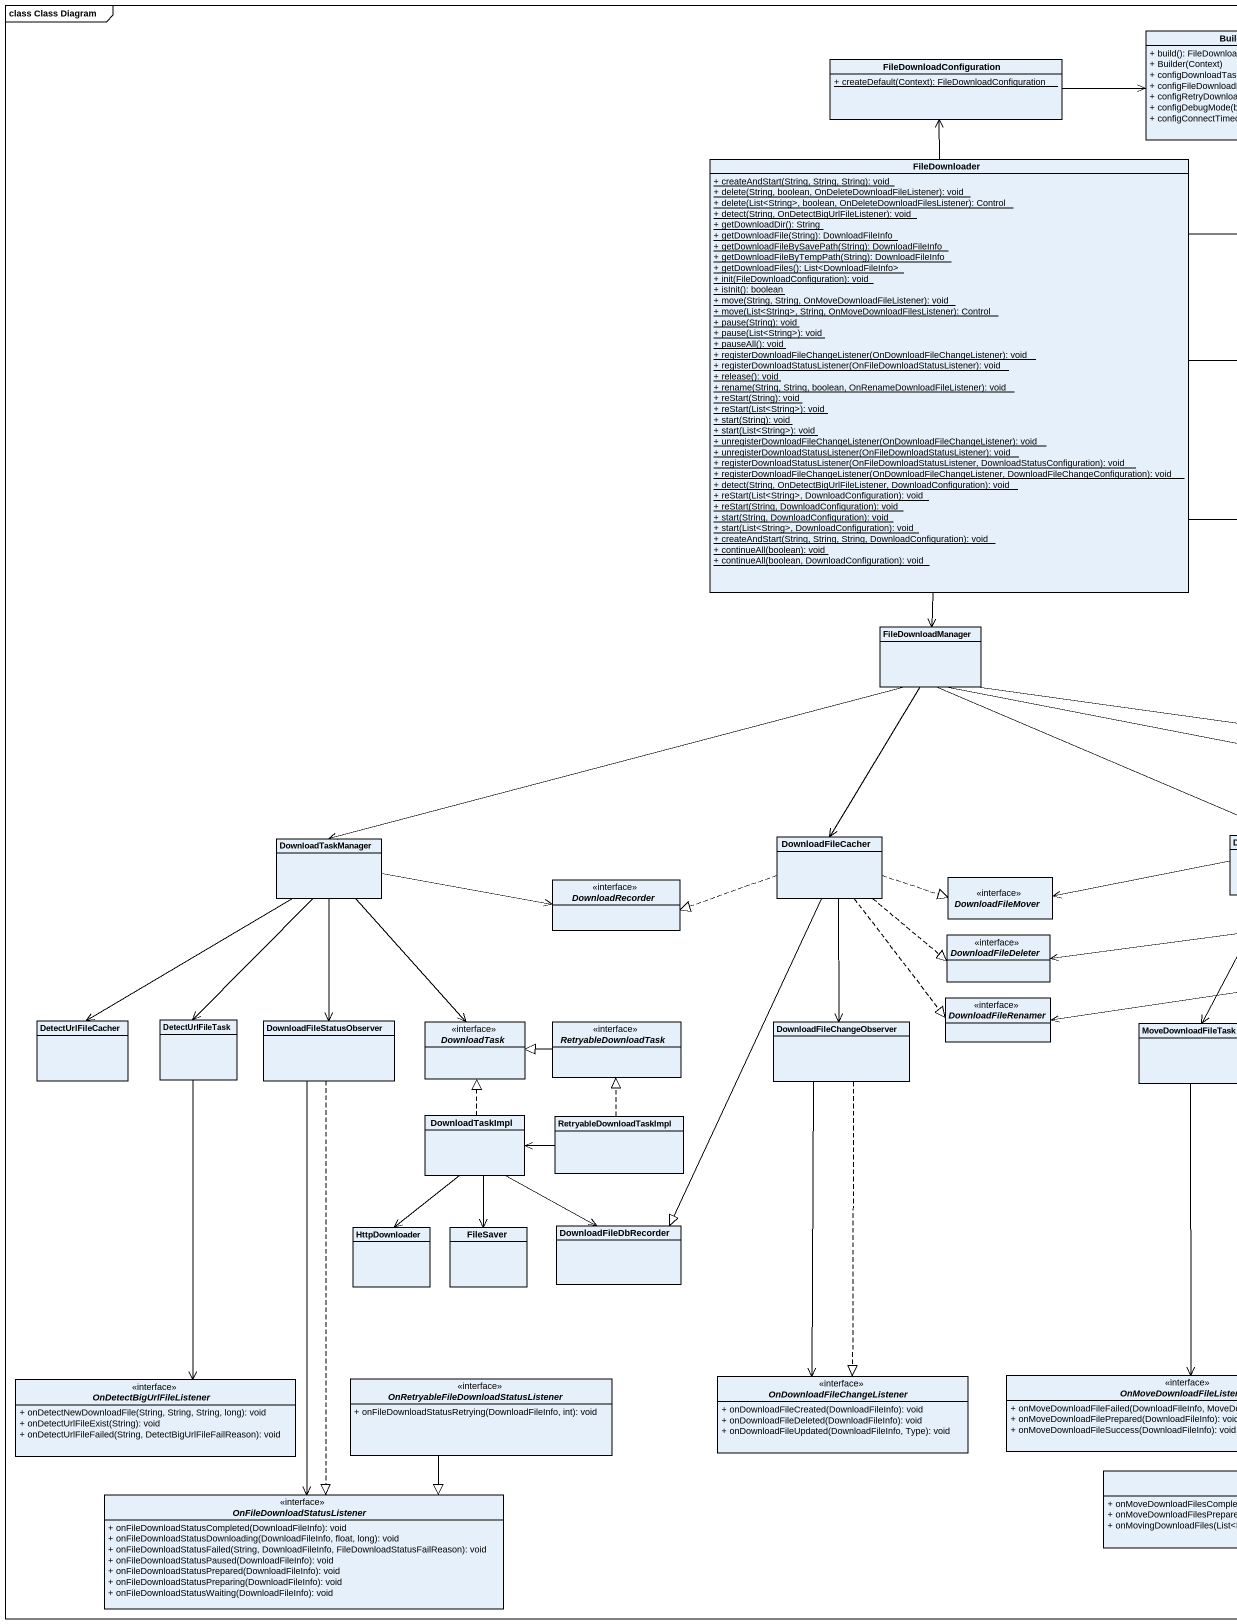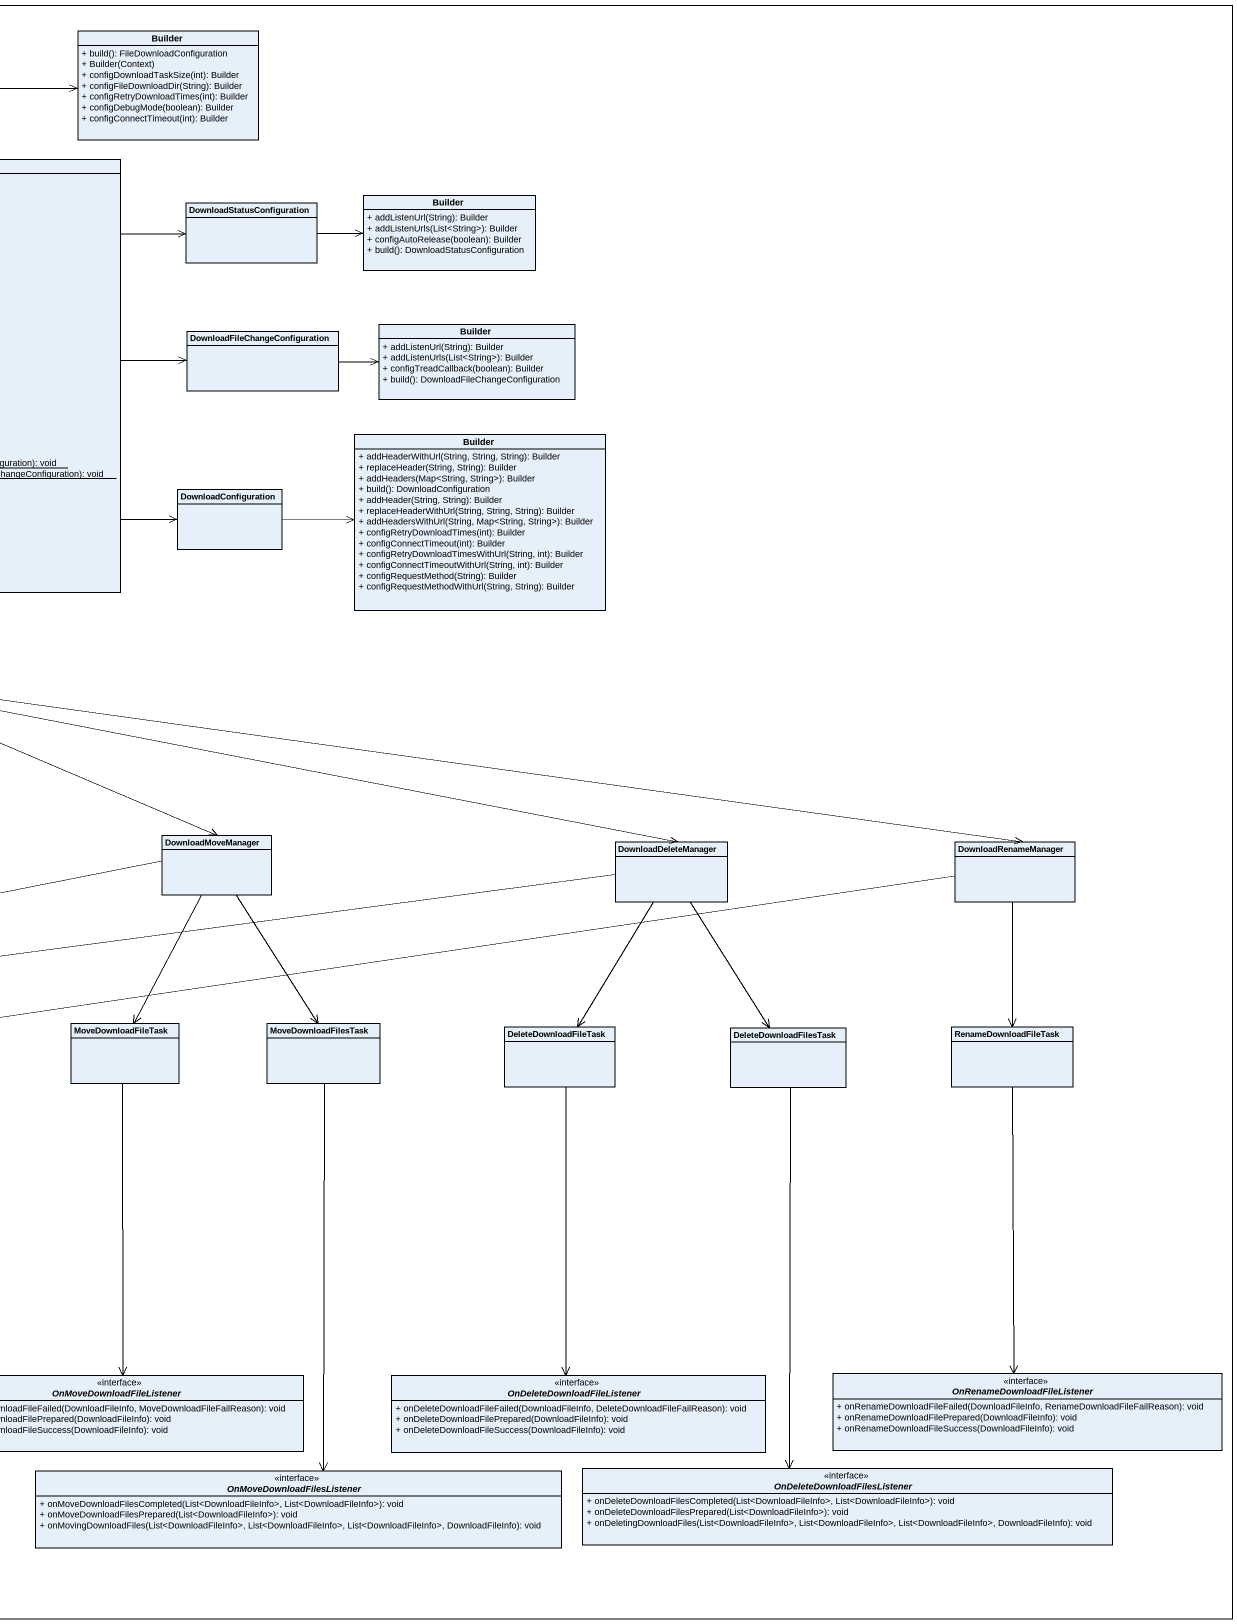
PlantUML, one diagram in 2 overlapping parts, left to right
@startuml
mainframe class Class Diagram
hide circle
hide empty members
skinparam classAttributeIconSize 0
class Builder {
  + build(): FileDownloadConfiguration
  + Builder(Context)
  + configDownloadTaskSize(int): Builder
  + configFileDownloadDir(String): Builder
  + configRetryDownloadTimes(int): Builder
  + configDebugMode(boolean): Builder
  + configConnectTimeout(int): Builder
}
class FileDownloadConfiguration {
  {static} + createDefault(Context): FileDownloadConfiguration
}
class FileDownloader {
  {static} + createAndStart(String, String, String): void
  {static} + delete(String, boolean, OnDeleteDownloadFileListener): void
  {static} + delete(List<String>, boolean, OnDeleteDownloadFilesListener): Control
  {static} + detect(String, OnDetectBigUrlFileListener): void
  {static} + getDownloadDir(): String
  {static} + getDownloadFile(String): DownloadFileInfo
  {static} + getDownloadFileBySavePath(String): DownloadFileInfo
  {static} + getDownloadFileByTempPath(String): DownloadFileInfo
  {static} + getDownloadFiles(): List<DownloadFileInfo>
  {static} + init(FileDownloadConfiguration): void
  {static} + isInit(): boolean
  {static} + move(String, String, OnMoveDownloadFileListener): void
  {static} + move(List<String>, String, OnMoveDownloadFilesListener): Control
  {static} + pause(String): void
  {static} + pause(List<String>): void
  {static} + pauseAll(): void
  {static} + registerDownloadFileChangeListener(OnDownloadFileChangeListener): void
  {static} + registerDownloadStatusListener(OnFileDownloadStatusListener): void
  {static} + release(): void
  {static} + rename(String, String, boolean, OnRenameDownloadFileListener): void
  {static} + reStart(String): void
  {static} + reStart(List<String>): void
  {static} + start(String): void
  {static} + start(List<String>): void
  {static} + unregisterDownloadFileChangeListener(OnDownloadFileChangeListener): void
  {static} + unregisterDownloadStatusListener(OnFileDownloadStatusListener): void
  {static} + registerDownloadStatusListener(OnFileDownloadStatusListener, DownloadStatusConfiguration): void
  {static} + registerDownloadFileChangeListener(OnDownloadFileChangeListener, DownloadFileChangeConfiguration): void
  {static} + detect(String, OnDetectBigUrlFileListener, DownloadConfiguration): void
  {static} + reStart(List<String>, DownloadConfiguration): void
  {static} + reStart(String, DownloadConfiguration): void
  {static} + start(String, DownloadConfiguration): void
  {static} + start(List<String>, DownloadConfiguration): void
  {static} + createAndStart(String, String, String, DownloadConfiguration): void
  {static} + continueAll(boolean): void
  {static} + continueAll(boolean, DownloadConfiguration): void
}
class "Builder" as Builder_2 {
  + addListenUrl(String): Builder
  + addListenUrls(List<String>): Builder
  + configAutoRelease(boolean): Builder
  + build(): DownloadStatusConfiguration
}
class DownloadStatusConfiguration
class "DownloadFileChangeConfiguration" as DownloadFileChangeConfigurat
class "Builder" as Builder_3 {
  + addListenUrl(String): Builder
  + addListenUrls(List<String>): Builder
  + configTreadCallback(boolean): Builder
  + build(): DownloadFileChangeConfiguration
}
class "Builder" as Builder_4 {
  + addHeaderWithUrl(String, String, String): Builder
  + replaceHeader(String, String): Builder
  + addHeaders(Map<String, String>): Builder
  + build(): DownloadConfiguration
  + addHeader(String, String): Builder
  + replaceHeaderWithUrl(String, String, String): Builder
  + addHeadersWithUrl(String, Map<String, String>): Builder
  + configRetryDownloadTimes(int): Builder
  + configConnectTimeout(int): Builder
  + configRetryDownloadTimesWithUrl(String, int): Builder
  + configConnectTimeoutWithUrl(String, int): Builder
  + configRequestMethod(String): Builder
  + configRequestMethodWithUrl(String, String): Builder
}
class DownloadConfiguration
class FileDownloadManager
class DownloadTaskManager
class DownloadFileCacher
class DownloadMoveManager
class DownloadDeleteManager
class DownloadRenameManager
interface DownloadRecorder
interface DownloadFileMover
interface DownloadFileDeleter
interface DownloadFileRenamer
class DetectUrlFileCacher
class DetectUrlFileTask
class DownloadFileStatusObserver
interface DownloadTask
interface RetryableDownloadTask
class DownloadFileChangeObserver
class MoveDownloadFileTask
class MoveDownloadFilesTask
class DeleteDownloadFileTask
class DeleteDownloadFilesTask
class RenameDownloadFileTask
class DownloadTaskImpl
class RetryableDownloadTaskImpl
class HttpDownloader
class FileSaver
class DownloadFileDbRecorder
interface OnDetectBigUrlFileListener {
  + onDetectNewDownloadFile(String, String, String, long): void
  + onDetectUrlFileExist(String): void
  + onDetectUrlFileFailed(String, DetectBigUrlFileFailReason): void
}
interface "OnRetryableFileDownloadStatusListener" as OnRetryableFileDownloadStatu {
  + onFileDownloadStatusRetrying(DownloadFileInfo, int): void
}
interface OnDownloadFileChangeListener <<interface>> {
  + onDownloadFileCreated(DownloadFileInfo): void
  + onDownloadFileDeleted(DownloadFileInfo): void
  + onDownloadFileUpdated(DownloadFileInfo, Type): void
}
interface OnMoveDownloadFileListener <<interface>> {
  + onMoveDownloadFileFailed(DownloadFileInfo, MoveDownloadFileFailReason): void
  + onMoveDownloadFilePrepared(DownloadFileInfo): void
  + onMoveDownloadFileSuccess(DownloadFileInfo): void
}
interface OnDeleteDownloadFileListener <<interface>> {
  + onDeleteDownloadFileFailed(DownloadFileInfo, DeleteDownloadFileFailReason): void
  + onDeleteDownloadFilePrepared(DownloadFileInfo): void
  + onDeleteDownloadFileSuccess(DownloadFileInfo): void
}
interface OnRenameDownloadFileListener <<interface>> {
  + onRenameDownloadFileFailed(DownloadFileInfo, RenameDownloadFileFailReason): void
  + onRenameDownloadFilePrepared(DownloadFileInfo): void
  + onRenameDownloadFileSuccess(DownloadFileInfo): void
}
interface OnMoveDownloadFilesListener <<interface>> {
  + onMoveDownloadFilesCompleted(List<DownloadFileInfo>, List<DownloadFileInfo>): void
  + onMoveDownloadFilesPrepared(List<DownloadFileInfo>): void
  + onMovingDownloadFiles(List<DownloadFileInfo>, List<DownloadFileInfo>, List<DownloadFileInfo>, DownloadFileInfo): void
}
interface "OnDeleteDownloadFilesListener" as OnDeleteDownloadFilesListene <<interface>> {
  + onDeleteDownloadFilesCompleted(List<DownloadFileInfo>, List<DownloadFileInfo>): void
  + onDeleteDownloadFilesPrepared(List<DownloadFileInfo>): void
  + onDeletingDownloadFiles(List<DownloadFileInfo>, List<DownloadFileInfo>, List<DownloadFileInfo>, DownloadFileInfo): void
}
interface OnFileDownloadStatusListener <<interface>> {
  + onFileDownloadStatusCompleted(DownloadFileInfo): void
  + onFileDownloadStatusDownloading(DownloadFileInfo, float, long): void
  + onFileDownloadStatusFailed(String, DownloadFileInfo, FileDownloadStatusFailReason): void
  + onFileDownloadStatusPaused(DownloadFileInfo): void
  + onFileDownloadStatusPrepared(DownloadFileInfo): void
  + onFileDownloadStatusPreparing(DownloadFileInfo): void
  + onFileDownloadStatusWaiting(DownloadFileInfo): void
}
FileDownloadConfiguration -right-> Builder
FileDownloader -up-> FileDownloadConfiguration
FileDownloader -right-> DownloadStatusConfiguration
FileDownloader -right-> DownloadFileChangeConfigurat
FileDownloader -right-> DownloadConfiguration
FileDownloader --> FileDownloadManager
DownloadStatusConfiguration -right-> Builder_2
DownloadFileChangeConfigurat -right-> Builder_3
DownloadConfiguration -right-> Builder_4
FileDownloadManager -left-> DownloadTaskManager
FileDownloadManager --> DownloadFileCacher
FileDownloadManager -right-> DownloadMoveManager
FileDownloadManager -right-> DownloadDeleteManager
FileDownloadManager -right-> DownloadRenameManager
DownloadTaskManager -right-> DownloadRecorder
DownloadTaskManager --> DetectUrlFileCacher
DownloadTaskManager --> DetectUrlFileTask
DownloadTaskManager --> DownloadFileStatusObserver
DownloadTaskManager --> DownloadTask
DownloadFileCacher .left.|> DownloadRecorder
DownloadFileCacher .right.|> DownloadFileMover
DownloadFileCacher .right.|> DownloadFileDeleter
DownloadFileCacher ..|> DownloadFileRenamer
DownloadFileCacher --> DownloadFileChangeObserver
DownloadFileCacher --|> DownloadFileDbRecorder
DownloadMoveManager -left-> DownloadFileMover
DownloadMoveManager --> MoveDownloadFileTask
DownloadMoveManager --> MoveDownloadFilesTask
DownloadDeleteManager -left-> DownloadFileDeleter
DownloadDeleteManager --> DeleteDownloadFileTask
DownloadDeleteManager --> DeleteDownloadFilesTask
DownloadRenameManager -left-> DownloadFileRenamer
DownloadRenameManager --> RenameDownloadFileTask
DetectUrlFileTask --> OnDetectBigUrlFileListener
DownloadFileStatusObserver ..|> OnFileDownloadStatusListener
DownloadFileStatusObserver --> OnFileDownloadStatusListener
RetryableDownloadTask -left-|> DownloadTask
DownloadFileChangeObserver ..|> OnDownloadFileChangeListener
DownloadFileChangeObserver --> OnDownloadFileChangeListener
MoveDownloadFileTask --> OnMoveDownloadFileListener
MoveDownloadFilesTask --> OnMoveDownloadFilesListener
DeleteDownloadFileTask --> OnDeleteDownloadFileListener
DeleteDownloadFilesTask --> OnDeleteDownloadFilesListene
RenameDownloadFileTask --> OnRenameDownloadFileListener
DownloadTaskImpl .up.|> DownloadTask
DownloadTaskImpl --> HttpDownloader
DownloadTaskImpl --> FileSaver
DownloadTaskImpl --> DownloadFileDbRecorder
RetryableDownloadTaskImpl .up.|> RetryableDownloadTask
RetryableDownloadTaskImpl -left-> DownloadTaskImpl
OnRetryableFileDownloadStatu --|> OnFileDownloadStatusListener
@enduml
